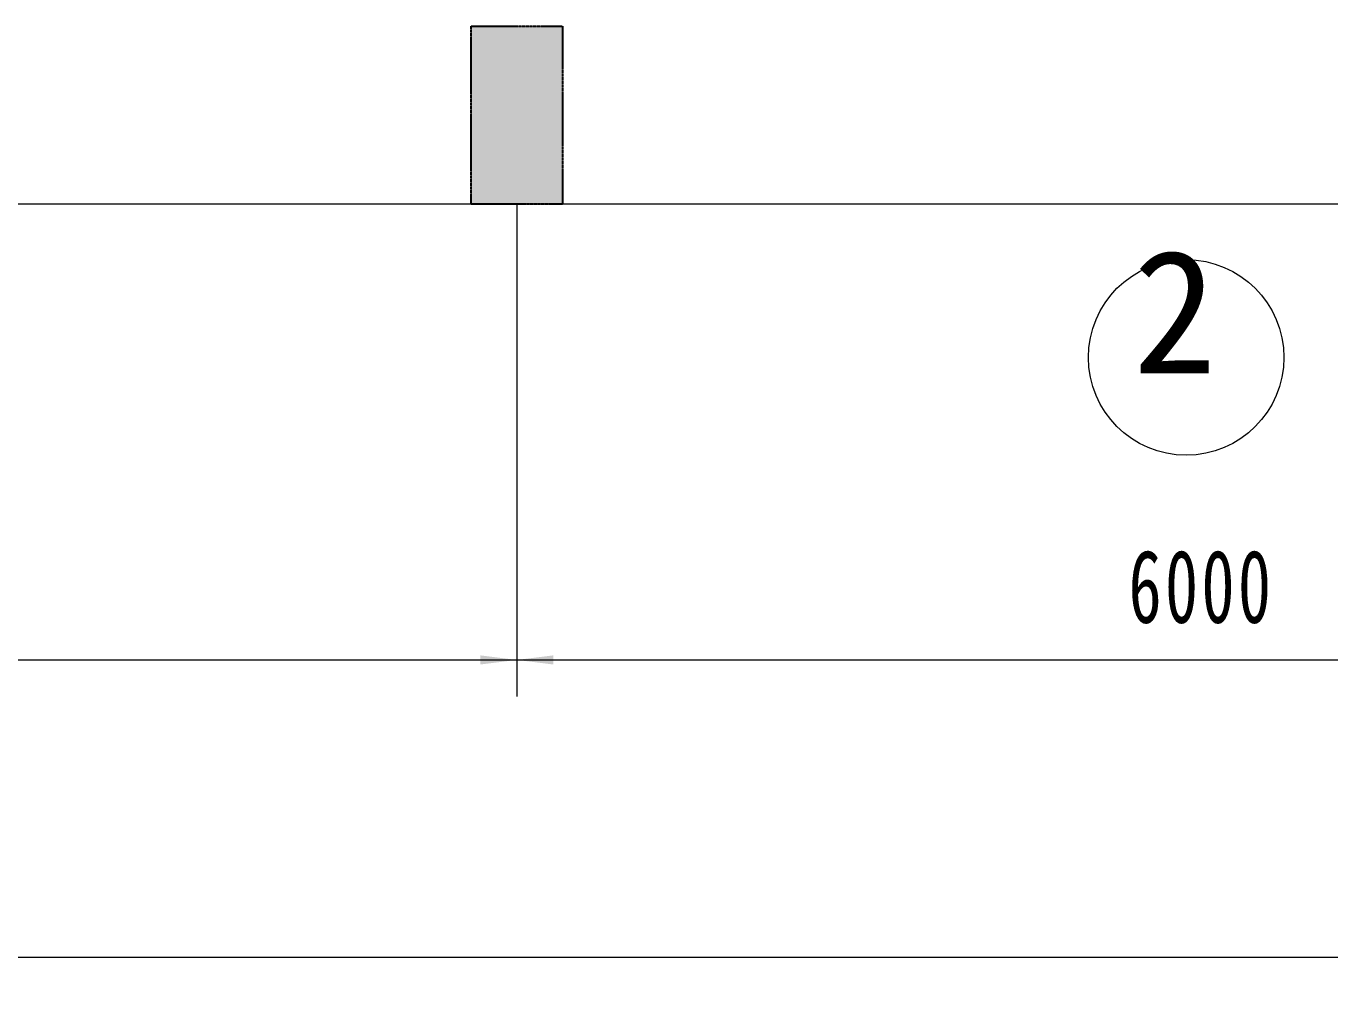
# Model space of a CAD drawing. Header units: millimetres. Extents: x -67280 to 67280, y -47520 to 47520.
# Drawn here: x -51988 to -46275, y -29434 to -25192 of the extents above; entities that cross this region are included whole.
import ezdxf

# ---------------------------------------------------------------- set-up
doc = ezdxf.new("R2010")
doc.units = ezdxf.units.MM
doc.linetypes.add('AD_LTYPE5 0 mm_1_1_1_1_1_1_1_1_1_1_1_1_1_1_1', pattern=[16, 13, -1, 1, -1])
doc.layers.get('0').update_dxf_attribs({"lineweight": 35})
doc.layers.add('ACADACAD05', color=4, linetype='AD_LTYPE5 0 mm_1_1_1_1_1_1_1_1_1_1_1_1_1_1_1', lineweight=25)
doc.layers.add('尺寸线层', color=4, linetype='Continuous', lineweight=18)
doc.styles.add('标准', font='', dxfattribs={"width": 0.667})
doc.styles.get('标准').set_extended_font_data('宋体')
doc.dimstyles.new('标准', dxfattribs={"dimscale": 160, "dimtxt": 2, "dimasz": 1, "dimexe": 1, "dimexo": 0, "dimgap": 1, "dimtad": 1, "dimdec": 1, "dimdsep": 46, "dimtxsty": '标准', "dimblk": '_CAXARROW', "dimcen": 0, "dimdle": 2, "dimaunit": 1, "dimadec": 0, "dimazin": 2, "dimtfac": 0.707107, "dimtdec": 3, "dimtmove": 0, "dimatfit": 3, "dimfxl": 0, "dimfrac": 2, "dimtolj": 1, "dimarcsym": 0})

# ---------------------------------------------------------------- blocks, each defined once
blk = doc.blocks.new('*X4')
at = {"layer": '尺寸线层', "linetype": 'Continuous', "lineweight": 18}
for points in [[(-55838, -29273.8), (-55678, -29293.8), (-55678, -29253.8)], [(22162, -29273.8), (22002, -29293.8), (22002, -29253.8)]]:
    blk.add_hatch(color=0, dxfattribs=at).paths.add_polyline_path(points, flags=0)
at = {"layer": '尺寸线层', "color": 0}
for p, q in [((-55838, -25972.3), (-55838, -29433.8)), ((22162, -25972.3), (22162, -29433.8))]:
    blk.add_line(p, q, dxfattribs=at)
at = {"layer": '尺寸线层', "color": 0, "linetype": 'Continuous', "lineweight": 18}
blk.add_line((22162, -29273.8), (-55838, -29273.8), dxfattribs=at)
at = {"layer": '尺寸线层', "color": 0, "insert": (-16838, -28953.8), "char_height": 320, "width": 1570.444, "attachment_point": 5, "line_spacing_factor": 1.15057, "style": '标准'}
blk.add_mtext('\\T1.1;78200', dxfattribs=at)
blk = doc.blocks.new('_CAXARROW')
blk.add_hatch(color=0).paths.add_polyline_path([(0, 0), (-1, 0.125), (-1, -0.125)], flags=0)
blk = doc.blocks.new('*X447')
at = {"layer": '尺寸线层', "linetype": 'Continuous', "lineweight": 18}
for points in [[(-55438, -27970.1), (-55278, -27950.1), (-55278, -27990.1)], [(-49838, -27970.1), (-49998, -27950.1), (-49998, -27990.1)]]:
    blk.add_hatch(color=0, dxfattribs=at).paths.add_polyline_path(points, flags=0)
at = {"layer": '尺寸线层', "color": 0}
for p, q in [((-55438, -25972.3), (-55438, -28130.1)), ((-49838, -25972.3), (-49838, -28130.1))]:
    blk.add_line(p, q, dxfattribs=at)
at = {"layer": '尺寸线层', "color": 0, "linetype": 'Continuous', "lineweight": 18}
blk.add_line((-55438, -27970.1), (-49838, -27970.1), dxfattribs=at)
at = {"layer": '尺寸线层', "color": 0, "insert": (-52638, -27650.1), "char_height": 320, "width": 1238.901, "attachment_point": 5, "line_spacing_factor": 1.15057, "style": '标准'}
blk.add_mtext('\\T1.1;5600', dxfattribs=at)
blk = doc.blocks.new('*X448')
at = {"layer": '尺寸线层', "linetype": 'Continuous', "lineweight": 18}
for points in [[(-49838, -27970.1), (-49678, -27950.1), (-49678, -27990.1)], [(-43838, -27970.1), (-43998, -27950.1), (-43998, -27990.1)]]:
    blk.add_hatch(color=0, dxfattribs=at).paths.add_polyline_path(points, flags=0)
at = {"layer": '尺寸线层', "color": 0}
for p, q in [((-49838, -25972.3), (-49838, -28130.1)), ((-43838, -25972.3), (-43838, -28130.1))]:
    blk.add_line(p, q, dxfattribs=at)
at = {"layer": '尺寸线层', "color": 0, "linetype": 'Continuous', "lineweight": 18}
blk.add_line((-49838, -27970.1), (-43838, -27970.1), dxfattribs=at)
at = {"layer": '尺寸线层', "color": 0, "insert": (-46838, -27650.1), "char_height": 320, "width": 1246.015, "attachment_point": 5, "line_spacing_factor": 1.15057, "style": '标准'}
blk.add_mtext('\\T1.1;6000', dxfattribs=at)
blk = doc.blocks.new('*X486')
at = {"layer": '尺寸线层'}
h = blk.add_hatch(color=256, dxfattribs=at)
h.paths.add_polyline_path([(-200, 780), (-200, 316.4), (-200, 0), (0, 0), (0, 780)], flags=0)
h.paths.add_polyline_path([(0, 780), (0, 330.8), (0, 0), (200, 0), (200, 780)], flags=0)
at = {"layer": 'ACADACAD05', "linetype": 'AD_LTYPE5 0 mm_1_1_1_1_1_1_1_1_1_1_1_1_1_1_1', "lineweight": 25}
for p, q in [((-200, 0), (-200, 780)), ((-200, 780), (200, 780)), ((200, 780), (200, 0)), ((200, 0), (-200, 0))]:
    blk.add_line(p, q, dxfattribs=at)

msp = doc.modelspace()

# ---------------------------------------------------------------- linework, layer by layer
at = {"layer": '尺寸线层'}
msp.add_line((22162.031, -25972.309), (-56303.389, -25972.309), dxfattribs=at)
msp.add_circle((-46904.952, -26644.48), 428.432, dxfattribs=at)

# ---------------------------------------------------------------- block references
msp.add_blockref('*X486', (-49837.969, -25972.309), dxfattribs=at)

# ---------------------------------------------------------------- texts
at = {"layer": '尺寸线层', "insert": (-47138.247, -26174.422), "char_height": 539.4375, "width": 506.36897, "attachment_point": 1, "line_spacing_factor": 1.15057}
msp.add_mtext('\\T1.001;2', dxfattribs=at)

# ---------------------------------------------------------------- dimensions: what is measured, and where the dimension line sits
at = {"layer": '尺寸线层'}
dim = msp.add_linear_dim(base=(-55837.969, -29273.776), p1=(22162.031, -25972.309), p2=(-55837.969, -25972.309), text='78200', dimstyle='标准', override={"dimsah": 1, "dimtfill": 1}, dxfattribs=at)
dim.commit()
dim.dimension.update_dxf_attribs({"geometry": '*X4', "text_midpoint": (-16837.969, -29273.776)})
for base, p1, p2, picture, middle in [((-49837.969, -27970.066), (-55437.969, -25972.309), (-49837.969, -25972.309), '*X447', (-52637.969, -27970.066)), ((-43837.969, -27970.066), (-49837.969, -25972.309), (-43837.969, -25972.309), '*X448', (-46837.969, -27970.066))]:
    dim = msp.add_linear_dim(base=base, p1=p1, p2=p2, angle=0, dimstyle='标准', override={"dimsah": 1, "dimtfill": 1, "dimtzin": 8}, dxfattribs=at)
    dim.commit()
    dim.dimension.update_dxf_attribs({"geometry": picture, "text_midpoint": middle})

doc.saveas('drawing.dxf')
